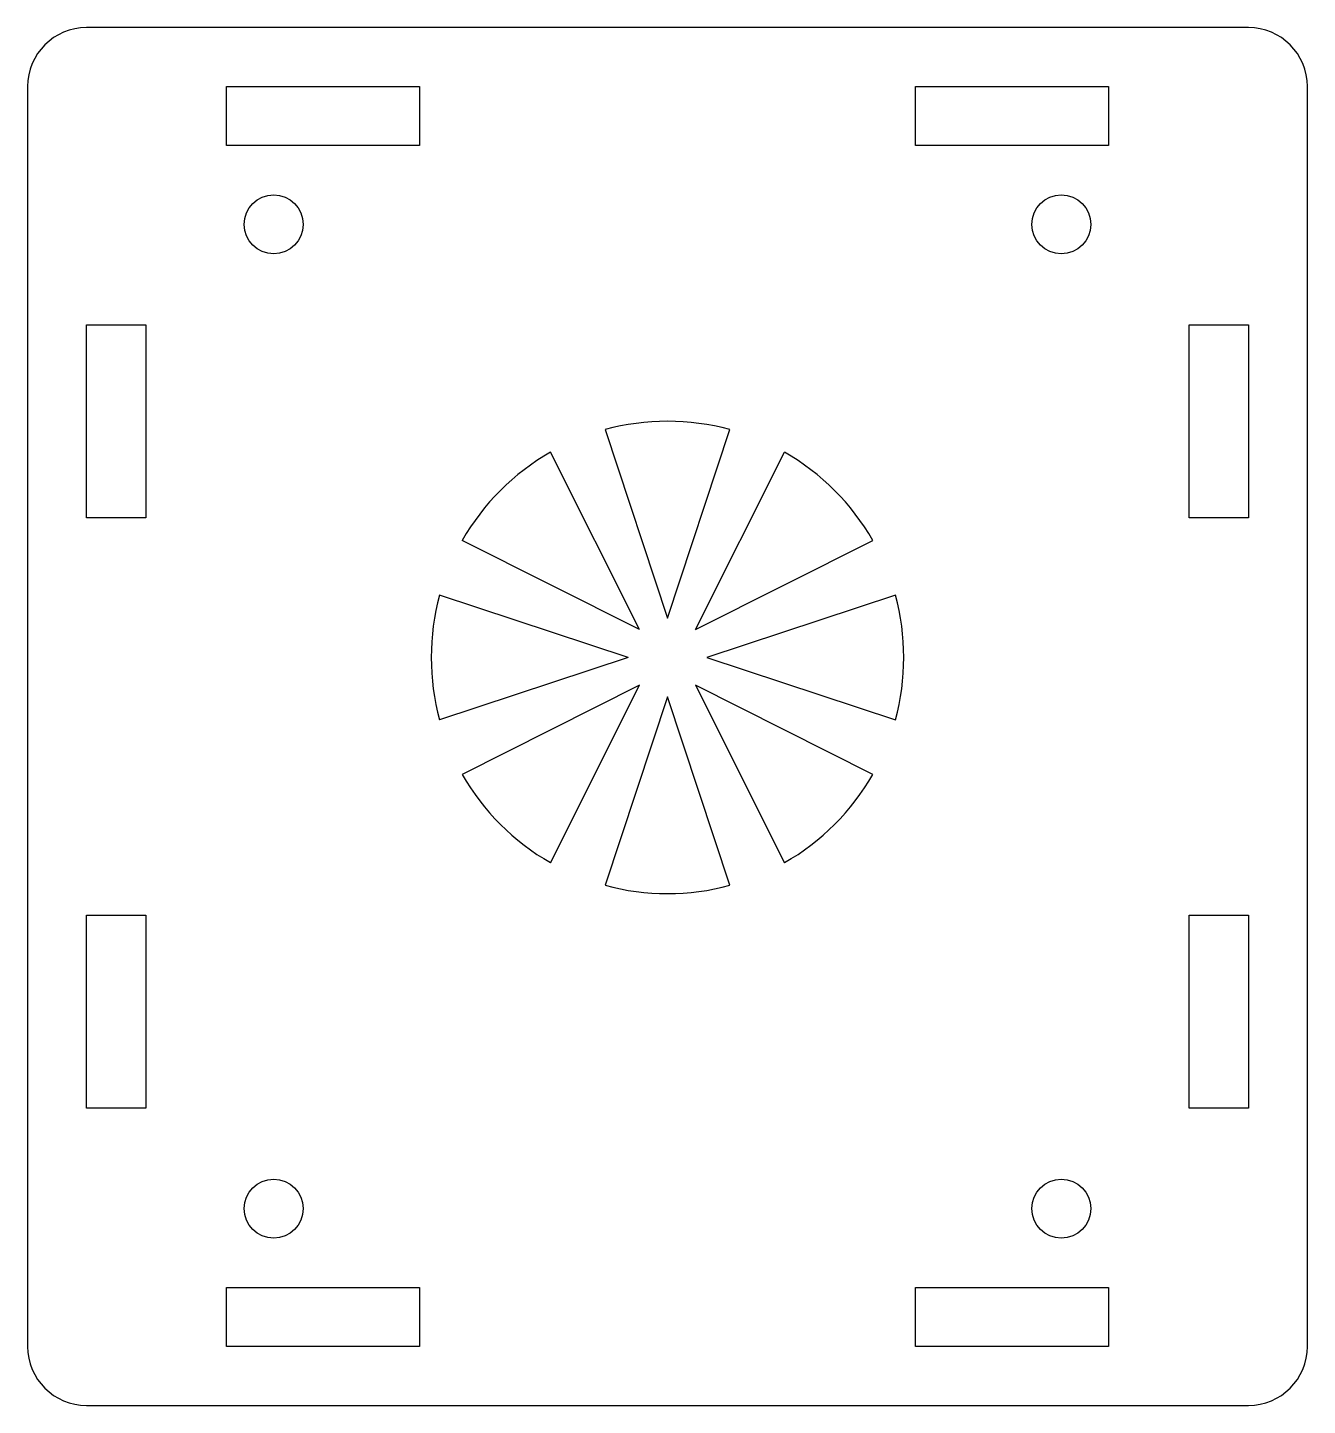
# Model space of a CAD drawing. Extents: x 0 to 65, y 0 to 70.
import ezdxf

# ---------------------------------------------------------------- set-up
doc = ezdxf.new("R2010")
doc.units = 0
doc.layers.get('0').update_dxf_attribs({"linetype": 'continuous'})

# ---------------------------------------------------------------- blocks, each defined once
blk = doc.blocks.new('FILLET006')
at = {"color": 0}
for p, q in [((62, 70), (3, 70)), ((0, 67), (0, 3)), ((10.1, 67), (19.9, 67)), ((10.1, 64), (10.1, 67)), ((19.9, 67), (19.9, 64)), ((45.1, 67), (54.9, 67)), ((45.1, 64), (45.1, 67)), ((54.9, 67), (54.9, 64)), ((65, 3), (65, 67)), ((19.9, 64), (10.1, 64)), ((54.9, 64), (45.1, 64)), ((3, 54.9), (6, 54.9)), ((3, 45.1), (3, 54.9)), ((6, 54.9), (6, 45.1)), ((59, 54.9), (62, 54.9)), ((59, 45.1), (59, 54.9)), ((62, 54.9), (62, 45.1)), ((29.33, 49.574), (32.5, 40)), ((32.5, 40), (35.67, 49.574)), ((31.086, 39.414), (26.558, 48.426)), ((33.914, 39.414), (38.442, 48.426)), ((6, 45.1), (3, 45.1)), ((62, 45.1), (59, 45.1)), ((31.086, 39.414), (22.074, 43.942)), ((33.914, 39.414), (42.926, 43.942)), ((30.5, 38), (20.926, 41.17)), ((44.074, 41.17), (34.5, 38)), ((30.5, 38), (20.926, 34.83)), ((34.5, 38), (44.074, 34.83)), ((31.086, 36.586), (22.074, 32.058)), ((26.558, 27.574), (31.086, 36.586)), ((42.926, 32.058), (33.914, 36.586)), ((33.914, 36.586), (38.442, 27.574)), ((32.5, 36), (29.33, 26.426)), ((35.67, 26.426), (32.5, 36)), ((3, 24.9), (6, 24.9)), ((3, 15.1), (3, 24.9)), ((6, 24.9), (6, 15.1)), ((59, 24.9), (62, 24.9)), ((59, 15.1), (59, 24.9)), ((62, 24.9), (62, 15.1)), ((6, 15.1), (3, 15.1)), ((62, 15.1), (59, 15.1)), ((10.1, 6), (19.9, 6)), ((10.1, 3), (10.1, 6)), ((19.9, 6), (19.9, 3)), ((45.1, 6), (54.9, 6)), ((45.1, 3), (45.1, 6)), ((54.9, 6), (54.9, 3)), ((19.9, 3), (10.1, 3)), ((54.9, 3), (45.1, 3)), ((3, 0), (62, 0))]:
    blk.add_line(p, q, dxfattribs=at)
for centre in [(12.5, 60), (52.5, 60), (12.5, 10), (52.5, 10)]:
    blk.add_circle(centre, 1.5, dxfattribs=at)
for centre, radius, start, end in [((3, 67), 3, 90, -180), ((62, 67), 3, 0, 90), ((32.5, 38), 12, 74.68076, 105.31924), ((32.5, 38), 12, 119.68076, 150.31924), ((32.5, 38), 12, 29.68076, 60.31924), ((32.5, 38), 12, 164.68076, -164.68076), ((32.5, 38), 12, -15.31924, 15.31924), ((32.5, 38), 12, -150.31924, -119.68076), ((32.5, 38), 12, -60.31924, -29.68076), ((32.5, 38), 12, -105.31924, -74.68076), ((3, 3), 3, -180, -90), ((62, 3), 3, -90, 0)]:
    blk.add_arc(centre, radius, start, end, dxfattribs=at)

msp = doc.modelspace()

# ---------------------------------------------------------------- block references
at = {"color": 0}
msp.add_blockref('FILLET006', (0, 0), dxfattribs=at)

doc.saveas('drawing.dxf')
